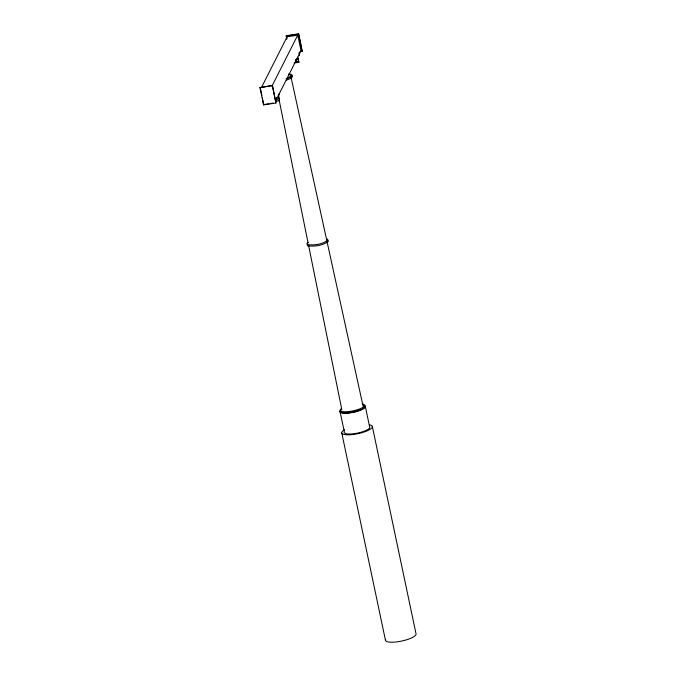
<?xml version="1.0" encoding="UTF-8"?>
<svg xmlns="http://www.w3.org/2000/svg" width="676" height="676" viewBox="0 0 676 676"><rect width="100%" height="100%" fill="white"/><g stroke="black" fill="none" stroke-linecap="round" stroke-linejoin="round"><path stroke-width="1.01" d="M259.981 87.703L272.512 85.413L275.943 103.005L263.606 104.915L259.981 87.703L272.512 85.413M286.725 39.132L286.278 35.71L298.615 33.8L302.24 51.013L299.992 51.714M261.671 87.086L287.114 36.791L297.744 35.144L301.023 50.7L275.495 101.18M271.837 86.367L297.744 35.144M302.045 51.401L298.615 33.8M263.606 104.915L262.313 97.445M298.572 61.71L296.874 61.981L295.573 59.539L297.279 59.277L297.829 58.187L298.876 62.285L294.043 63.037M308.281 242.354L306.862 243.436L307.572 244.619C314.492 245.472 322.334 244.34 328.037 240.166L327.336 238.983M286.083 36.09L298.42 34.18M300.186 51.334L302.24 51.013M275.58 101.307L279.441 100.707L278.656 96.093L279.163 93.922M263.801 104.526L268.947 103.732M271 103.42L273.053 103.098M327.598 240.225L328.308 241.408C322.596 245.582 314.754 246.715 307.834 245.87L307.124 244.687M296.975 58.702L297.279 59.277M290.967 76.929L363.105 406.284M297.786 57.105L298.876 62.285M296.316 59.336L296.874 61.981M372.315 426.37L416.019 633.758A15.633 4.073 -11.9 0 1 400.015 641.389A15.633 4.073 -11.9 0 1 385.683 639.302M365.437 406.986L369.806 427.731A13.174 3.431 -11.9 0 1 355.103 433.544A13.174 3.431 -11.9 0 1 344.287 431.668L339.918 410.932M286.489 36.715L286.92 38.743M278.351 95.519L279.441 100.707M272.318 85.793L275.943 103.005M341.786 433.029L385.489 640.425M260.175 87.314L261.882 95.417M279.163 100.107L308.079 242.938M308.704 246.039L341.811 409.571M364.702 405.33A13.174 3.431 -11.9 0 1 352.416 412.512A13.174 3.431 -11.9 0 1 340.856 409.867M369.637 424.866A15.633 4.073 -11.9 0 1 367.178 430.832A15.633 4.073 -11.9 0 1 346.813 434.795A15.633 4.073 -11.9 0 1 344.54 429.75M291.745 75.746A9.565 2.493 -11.9 0 1 286.421 80.081M288.61 74.005A9.565 2.493 -11.9 0 1 286.159 78.838M363.958 405.558A12.362 3.219 -11.9 0 1 354.013 411.963A12.362 3.219 -11.9 0 1 340.704 410.814M362.175 403.859A12.362 3.219 -11.9 0 1 353.751 410.721A12.362 3.219 -11.9 0 1 341.321 408.574M359.522 409.876A11.002 2.865 -11.9 0 1 347.827 412.521M288.813 74.495A8.247 2.146 -11.9 0 1 287.545 77.96M276.509 97.792L276.949 99.744L276.509 97.792M299.138 52.939L299.578 55.026L299.138 52.939"/></g></svg>
